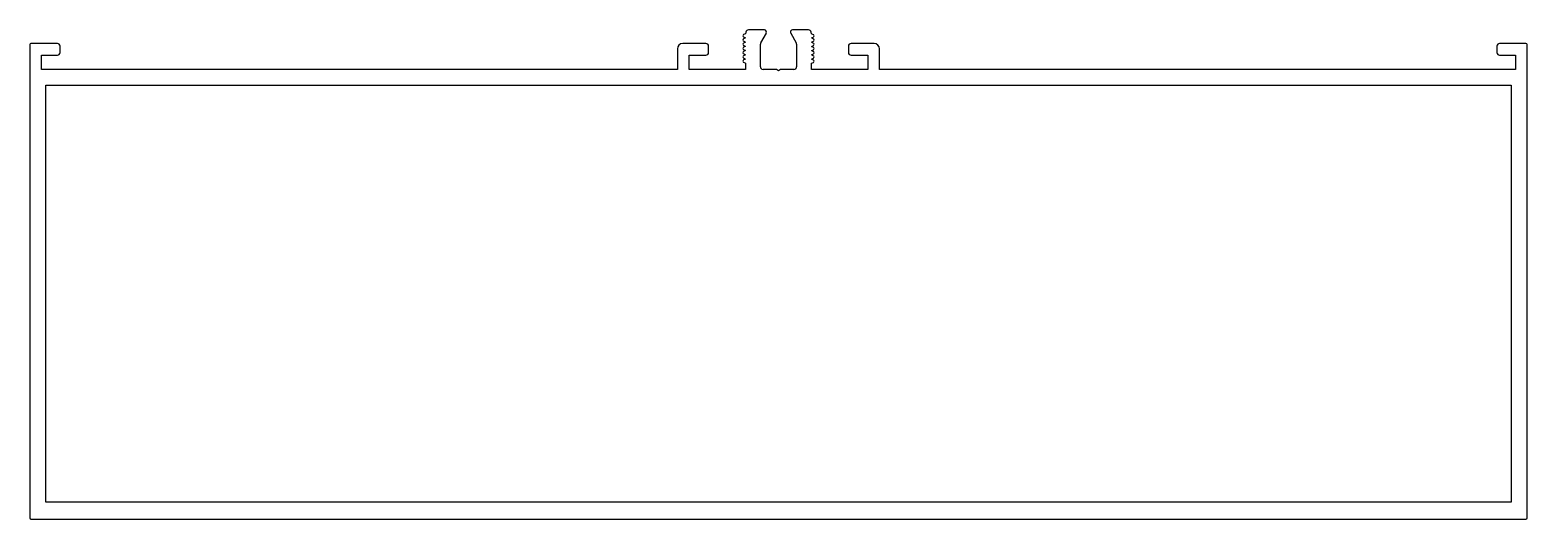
# Model space of a CAD drawing. Extents: x 2564 to 2848, y 1445 to 1537.
import ezdxf

# ---------------------------------------------------------------- set-up
doc = ezdxf.new("R2010")
doc.units = 0
doc.layers.get('0').update_dxf_attribs({"linetype": 'CONTINUOUS'})

msp = doc.modelspace()

# ---------------------------------------------------------------- linework, layer by layer
at = {"color": 0}
for p, q in [((2699.88, 1536.43), (2699.51, 1536.26)), ((2699.88, 1535.63), (2699.51, 1535.8)), ((2699.88, 1535.63), (2699.51, 1535.46)), ((2699.88, 1534.83), (2699.51, 1535)), ((2699.88, 1534.83), (2699.51, 1534.66)), ((2699.93, 1536.72), (2699.88, 1536.43)), ((2703.46, 1537.13), (2700.43, 1537.13)), ((2702.75, 1534.69), (2703.81, 1536.53)), ((2708.42, 1536.53), (2709.48, 1534.69)), ((2711.8, 1537.13), (2708.76, 1537.13)), ((2712.34, 1536.43), (2712.29, 1536.72)), ((2712.34, 1536.43), (2712.72, 1536.26)), ((2712.34, 1535.63), (2712.72, 1535.8)), ((2712.34, 1535.63), (2712.72, 1535.46)), ((2712.34, 1534.83), (2712.72, 1535)), ((2712.34, 1534.83), (2712.72, 1534.66)), ((2564.26, 1534.37), (2564.26, 1444.77)), ((2569.46, 1534.57), (2564.46, 1534.57)), ((2566.46, 1529.67), (2566.46, 1532.37)), ((2566.46, 1532.37), (2569.46, 1532.37)), ((2569.96, 1532.87), (2569.96, 1534.07)), ((2686.96, 1533.57), (2686.96, 1529.67)), ((2692.36, 1534.57), (2687.96, 1534.57)), ((2689.16, 1529.67), (2689.16, 1532.37)), ((2689.16, 1532.37), (2692.36, 1532.37)), ((2692.86, 1532.87), (2692.86, 1534.07)), ((2699.88, 1534.03), (2699.51, 1534.2)), ((2699.88, 1534.03), (2699.51, 1533.86)), ((2699.88, 1533.23), (2699.51, 1533.4)), ((2699.88, 1533.23), (2699.51, 1533.06)), ((2699.88, 1532.43), (2699.51, 1532.6)), ((2699.88, 1532.43), (2699.51, 1532.26)), ((2702.68, 1530.17), (2702.68, 1534.44)), ((2709.54, 1534.44), (2709.54, 1530.17)), ((2712.34, 1534.03), (2712.72, 1534.2)), ((2712.34, 1534.03), (2712.72, 1533.86)), ((2712.34, 1533.23), (2712.72, 1533.4)), ((2712.34, 1533.23), (2712.72, 1533.06)), ((2712.34, 1532.43), (2712.72, 1532.6)), ((2712.34, 1532.43), (2712.72, 1532.26)), ((2719.36, 1534.07), (2719.36, 1532.87)), ((2724.26, 1534.57), (2719.86, 1534.57)), ((2719.86, 1532.37), (2723.06, 1532.37)), ((2723.06, 1532.37), (2723.06, 1529.67)), ((2725.26, 1529.67), (2725.26, 1533.57)), ((2842.26, 1534.07), (2842.26, 1532.87)), ((2847.76, 1534.57), (2842.76, 1534.57)), ((2842.76, 1532.37), (2845.76, 1532.37)), ((2845.76, 1532.37), (2845.76, 1529.67)), ((2847.96, 1444.77), (2847.96, 1534.37)), ((2686.96, 1529.67), (2566.46, 1529.67)), ((2699.88, 1529.67), (2689.16, 1529.67)), ((2699.88, 1531.63), (2699.51, 1531.8)), ((2699.88, 1531.63), (2699.51, 1531.46)), ((2699.88, 1530.83), (2699.51, 1531)), ((2699.88, 1530.83), (2699.88, 1529.67)), ((2705.75, 1529.67), (2703.18, 1529.67)), ((2706.11, 1529.37), (2705.75, 1529.67)), ((2706.47, 1529.67), (2706.11, 1529.37)), ((2709.04, 1529.67), (2706.47, 1529.67)), ((2712.34, 1531.63), (2712.72, 1531.8)), ((2712.34, 1531.63), (2712.72, 1531.46)), ((2712.34, 1530.83), (2712.72, 1531)), ((2712.34, 1529.67), (2712.34, 1530.83)), ((2723.06, 1529.67), (2712.34, 1529.67)), ((2845.76, 1529.67), (2725.26, 1529.67)), ((2567.26, 1526.67), (2844.96, 1526.67)), ((2567.26, 1447.77), (2567.26, 1526.67)), ((2844.96, 1526.67), (2844.96, 1447.77)), ((2844.96, 1447.77), (2567.26, 1447.77)), ((2564.46, 1444.57), (2847.76, 1444.57))]:
    msp.add_line(p, q, dxfattribs=at)
for centre, radius, start, end in [((2699.61, 1536.03), 0.25, 114.7804, 245.2196), ((2699.61, 1535.23), 0.25, 114.7804, 245.2196), ((2700.43, 1536.63), 0.5, 90, 170), ((2703.46, 1536.73), 0.4, 330, 90), ((2708.76, 1536.73), 0.4, 90, 210), ((2711.8, 1536.63), 0.5, 10, 90), ((2712.61, 1536.03), 0.25, 294.7804, 65.2196), ((2712.61, 1535.23), 0.25, 294.7804, 65.2196), ((2564.46, 1534.37), 0.2, 90, 180), ((2569.46, 1534.07), 0.5, 0, 90), ((2569.46, 1532.87), 0.5, 270, 0), ((2687.96, 1533.57), 1, 90, 180), ((2692.36, 1534.07), 0.5, 0, 90), ((2692.36, 1532.87), 0.5, 270, 0), ((2699.61, 1534.43), 0.25, 114.7804, 245.2196), ((2699.61, 1533.63), 0.25, 114.7804, 245.2196), ((2699.61, 1532.83), 0.25, 114.7804, 245.2196), ((2699.61, 1532.03), 0.25, 114.7804, 245.2196), ((2703.18, 1534.44), 0.5, 150, 180), ((2709.04, 1534.44), 0.5, 0, 30), ((2712.61, 1534.43), 0.25, 294.7804, 65.2196), ((2712.61, 1533.63), 0.25, 294.7804, 65.2196), ((2712.61, 1532.83), 0.25, 294.7804, 65.2196), ((2712.61, 1532.03), 0.25, 294.7804, 65.2196), ((2719.86, 1534.07), 0.5, 90, 180), ((2719.86, 1532.87), 0.5, 180, 270), ((2724.26, 1533.57), 1, 0, 90), ((2842.76, 1534.07), 0.5, 90, 180), ((2842.76, 1532.87), 0.5, 180, 270), ((2847.76, 1534.37), 0.2, 0, 90), ((2699.61, 1531.23), 0.25, 114.7804, 245.2196), ((2703.18, 1530.17), 0.5, 180, 270), ((2709.04, 1530.17), 0.5, 270, 0), ((2712.61, 1531.23), 0.25, 294.7804, 65.2196), ((2564.46, 1444.77), 0.2, 180, 270), ((2847.76, 1444.77), 0.2, 270, 0)]:
    msp.add_arc(centre, radius, start, end, dxfattribs=at)

doc.saveas('drawing.dxf')
